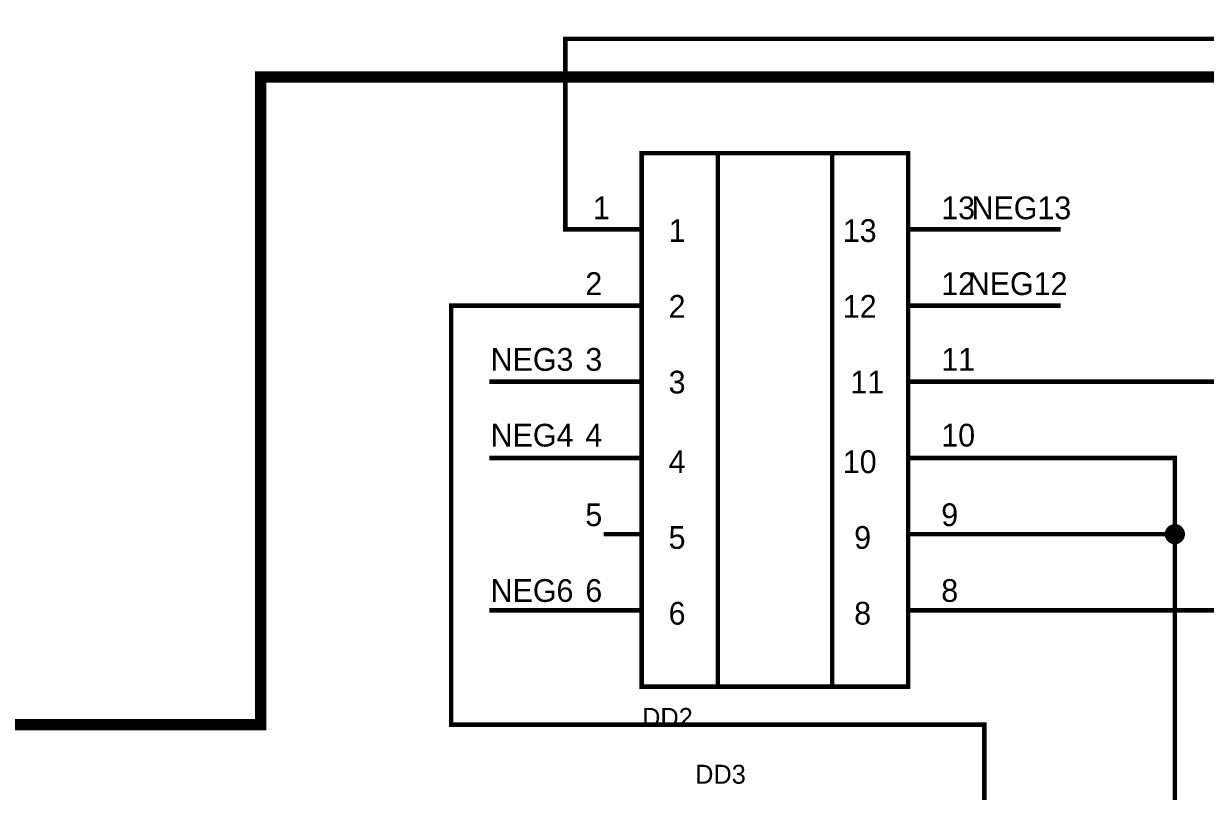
# Model space of a CAD drawing. Header units: millimetres. Extents: x 0 to 841, y 0 to 594.
# Drawn here: x 182 to 259.6, y 233.1 to 283.5 of the extents above; entities that cross this region are included whole.
import ezdxf

# ---------------------------------------------------------------- set-up
doc = ezdxf.new("R2010")
doc.units = ezdxf.units.MM
doc.layers.add('Sheet', color=255, linetype='Continuous')

msp = doc.modelspace()

# ---------------------------------------------------------------- linework, layer by layer
at = {"layer": 'Sheet'}
for points, const_width in [([(352.534, 279.991), (352.534, 324.991), (270.064, 324.991), (270.064, 279.991), (197.579, 279.991), (197.579, 237.491), (162.594, 237.491), (162.594, 202.494), (162.594, 202.494), (162.594, 187.489), (162.594, 187.489)], 0.749), ([(285.049, 282.492), (285.049, 282.492), (217.579, 282.492), (217.579, 269.987), (220.079, 269.987)], 0.3), ([(227.579, 274.989), (227.579, 239.992)], 0.3), ([(235.079, 274.989), (235.079, 239.992)], 0.3), ([(222.579, 269.987), (220.079, 269.987)], 0.3), ([(240.064, 269.987), (242.564, 269.987)], 0.3), ([(242.564, 269.987), (250.064, 269.987)], 0.3), ([(220.079, 264.986), (210.079, 264.986), (210.079, 237.491), (245.064, 237.491), (245.064, 207.496), (240.064, 207.496)], 0.3), ([(222.579, 264.986), (220.079, 264.986)], 0.3), ([(240.064, 264.986), (242.564, 264.986)], 0.3), ([(242.564, 264.986), (250.064, 264.986)], 0.3), ([(220.079, 259.999), (212.579, 259.999)], 0.3), ([(222.579, 259.999), (220.079, 259.999)], 0.3), ([(240.064, 259.999), (242.564, 259.999)], 0.3), ([(242.564, 259.999), (285.049, 259.999)], 0.3), ([(242.564, 254.997), (257.564, 254.997), (257.564, 249.996), (257.564, 192.491), (210.079, 192.491), (210.079, 212.498), (217.579, 212.498)], 0.3), ([(220.079, 254.997), (212.579, 254.997)], 0.3), ([(222.579, 254.997), (220.079, 254.997)], 0.3), ([(240.064, 254.997), (242.564, 254.997)], 0.3), ([(257.052, 249.996), (257.052, 250.027), (257.052, 250.042), (257.052, 250.073), (257.067, 250.104), (257.067, 250.12), (257.083, 250.151), (257.083, 250.167), (257.098, 250.198), (257.098, 250.213), (257.114, 250.244), (257.129, 250.26), (257.145, 250.275), (257.16, 250.306), (257.176, 250.322), (257.191, 250.337), (257.207, 250.353), (257.222, 250.369), (257.238, 250.384), (257.253, 250.4), (257.285, 250.415), (257.3, 250.431), (257.316, 250.446), (257.347, 250.462), (257.362, 250.462), (257.393, 250.477), (257.409, 250.477), (257.44, 250.493), (257.455, 250.493), (257.486, 250.508), (257.517, 250.508), (257.533, 250.508), (257.564, 250.508)], 0.3), ([(257.052, 249.996), (257.052, 250.027), (257.052, 250.042), (257.052, 250.073), (257.067, 250.104), (257.067, 250.12), (257.083, 250.151), (257.083, 250.167), (257.098, 250.198), (257.098, 250.213), (257.114, 250.244), (257.129, 250.26), (257.145, 250.275), (257.16, 250.306), (257.176, 250.322), (257.191, 250.337), (257.207, 250.353), (257.222, 250.369), (257.238, 250.384), (257.253, 250.4), (257.285, 250.415), (257.3, 250.431), (257.316, 250.446), (257.347, 250.462), (257.362, 250.462), (257.393, 250.477), (257.409, 250.477), (257.44, 250.493), (257.455, 250.493), (257.486, 250.508), (257.517, 250.508), (257.533, 250.508), (257.564, 250.508)], 0.3), ([(257.052, 249.996), (257.052, 250.027), (257.052, 250.042), (257.052, 250.073), (257.067, 250.104), (257.067, 250.12), (257.083, 250.151), (257.083, 250.167), (257.098, 250.198), (257.098, 250.213), (257.114, 250.244), (257.129, 250.26), (257.145, 250.275), (257.16, 250.306), (257.176, 250.322), (257.191, 250.337), (257.207, 250.353), (257.222, 250.369), (257.238, 250.384), (257.253, 250.4), (257.285, 250.415), (257.3, 250.431), (257.316, 250.446), (257.347, 250.462), (257.362, 250.462), (257.393, 250.477), (257.409, 250.477), (257.44, 250.493), (257.455, 250.493), (257.486, 250.508), (257.517, 250.508), (257.533, 250.508), (257.564, 250.508)], 0.3), ([(257.052, 249.996), (257.052, 250.027), (257.052, 250.042), (257.052, 250.073), (257.067, 250.104), (257.067, 250.12), (257.083, 250.151), (257.083, 250.167), (257.098, 250.198), (257.098, 250.213), (257.114, 250.244), (257.129, 250.26), (257.145, 250.275), (257.16, 250.306), (257.176, 250.322), (257.191, 250.337), (257.207, 250.353), (257.222, 250.369), (257.238, 250.384), (257.253, 250.4), (257.285, 250.415), (257.3, 250.431), (257.316, 250.446), (257.347, 250.462), (257.362, 250.462), (257.393, 250.477), (257.409, 250.477), (257.44, 250.493), (257.455, 250.493), (257.486, 250.508), (257.517, 250.508), (257.533, 250.508), (257.564, 250.508)], 0.3), ([(257.052, 249.996), (257.052, 250.027), (257.052, 250.042), (257.052, 250.073), (257.067, 250.104), (257.067, 250.12), (257.083, 250.151), (257.083, 250.167), (257.098, 250.198), (257.098, 250.213), (257.114, 250.244), (257.129, 250.26), (257.145, 250.275), (257.16, 250.306), (257.176, 250.322), (257.191, 250.337), (257.207, 250.353), (257.222, 250.369), (257.238, 250.384), (257.253, 250.4), (257.285, 250.415), (257.3, 250.431), (257.316, 250.446), (257.347, 250.462), (257.362, 250.462), (257.393, 250.477), (257.409, 250.477), (257.44, 250.493), (257.455, 250.493), (257.486, 250.508), (257.517, 250.508), (257.533, 250.508), (257.564, 250.508)], 0.3), ([(257.052, 249.996), (257.052, 250.027), (257.052, 250.042), (257.052, 250.073), (257.067, 250.104), (257.067, 250.12), (257.083, 250.151), (257.083, 250.167), (257.098, 250.198), (257.098, 250.213), (257.114, 250.244), (257.129, 250.26), (257.145, 250.275), (257.16, 250.306), (257.176, 250.322), (257.191, 250.337), (257.207, 250.353), (257.222, 250.369), (257.238, 250.384), (257.253, 250.4), (257.285, 250.415), (257.3, 250.431), (257.316, 250.446), (257.347, 250.462), (257.362, 250.462), (257.393, 250.477), (257.409, 250.477), (257.44, 250.493), (257.455, 250.493), (257.486, 250.508), (257.517, 250.508), (257.533, 250.508), (257.564, 250.508)], 0.3), ([(257.052, 249.996), (257.052, 250.027), (257.052, 250.042), (257.052, 250.073), (257.067, 250.104), (257.067, 250.12), (257.083, 250.151), (257.083, 250.167), (257.098, 250.198), (257.098, 250.213), (257.114, 250.244), (257.129, 250.26), (257.145, 250.275), (257.16, 250.306), (257.176, 250.322), (257.191, 250.337), (257.207, 250.353), (257.222, 250.369), (257.238, 250.384), (257.253, 250.4), (257.285, 250.415), (257.3, 250.431), (257.316, 250.446), (257.347, 250.462), (257.362, 250.462), (257.393, 250.477), (257.409, 250.477), (257.44, 250.493), (257.455, 250.493), (257.486, 250.508), (257.517, 250.508), (257.533, 250.508), (257.564, 250.508)], 0.3), ([(257.052, 249.996), (257.052, 250.027), (257.052, 250.042), (257.052, 250.073), (257.067, 250.104), (257.067, 250.12), (257.083, 250.151), (257.083, 250.167), (257.098, 250.198), (257.098, 250.213), (257.114, 250.244), (257.129, 250.26), (257.145, 250.275), (257.16, 250.306), (257.176, 250.322), (257.191, 250.337), (257.207, 250.353), (257.222, 250.369), (257.238, 250.384), (257.253, 250.4), (257.285, 250.415), (257.3, 250.431), (257.316, 250.446), (257.347, 250.462), (257.362, 250.462), (257.393, 250.477), (257.409, 250.477), (257.44, 250.493), (257.455, 250.493), (257.486, 250.508), (257.517, 250.508), (257.533, 250.508), (257.564, 250.508)], 0.3), ([(257.564, 250.508), (257.564, 250.508)], 0.3), ([(257.564, 250.508), (257.595, 250.508), (257.611, 250.508), (257.642, 250.508), (257.673, 250.493), (257.688, 250.493), (257.719, 250.477), (257.735, 250.477), (257.766, 250.462), (257.781, 250.462), (257.812, 250.446), (257.828, 250.431), (257.844, 250.415), (257.875, 250.4), (257.89, 250.384), (257.906, 250.369), (257.921, 250.353), (257.937, 250.337), (257.952, 250.322), (257.968, 250.306), (257.983, 250.275), (257.999, 250.26), (258.014, 250.244), (258.03, 250.213), (258.03, 250.198), (258.045, 250.167), (258.045, 250.151), (258.061, 250.12), (258.061, 250.104), (258.076, 250.073), (258.076, 250.042), (258.076, 250.027), (258.076, 249.996)], 0.3), ([(257.564, 250.508), (257.564, 250.508)], 0.3), ([(257.564, 250.508), (257.595, 250.508), (257.611, 250.508), (257.642, 250.508), (257.673, 250.493), (257.688, 250.493), (257.719, 250.477), (257.735, 250.477), (257.766, 250.462), (257.781, 250.462), (257.812, 250.446), (257.828, 250.431), (257.844, 250.415), (257.875, 250.4), (257.89, 250.384), (257.906, 250.369), (257.921, 250.353), (257.937, 250.337), (257.952, 250.322), (257.968, 250.306), (257.983, 250.275), (257.999, 250.26), (258.014, 250.244), (258.03, 250.213), (258.03, 250.198), (258.045, 250.167), (258.045, 250.151), (258.061, 250.12), (258.061, 250.104), (258.076, 250.073), (258.076, 250.042), (258.076, 250.027), (258.076, 249.996)], 0.3), ([(257.564, 250.508), (257.564, 250.508)], 0.3), ([(257.564, 250.508), (257.595, 250.508), (257.611, 250.508), (257.642, 250.508), (257.673, 250.493), (257.688, 250.493), (257.719, 250.477), (257.735, 250.477), (257.766, 250.462), (257.781, 250.462), (257.812, 250.446), (257.828, 250.431), (257.844, 250.415), (257.875, 250.4), (257.89, 250.384), (257.906, 250.369), (257.921, 250.353), (257.937, 250.337), (257.952, 250.322), (257.968, 250.306), (257.983, 250.275), (257.999, 250.26), (258.014, 250.244), (258.03, 250.213), (258.03, 250.198), (258.045, 250.167), (258.045, 250.151), (258.061, 250.12), (258.061, 250.104), (258.076, 250.073), (258.076, 250.042), (258.076, 250.027), (258.076, 249.996)], 0.3), ([(257.564, 250.508), (257.564, 250.508)], 0.3), ([(257.564, 250.508), (257.595, 250.508), (257.611, 250.508), (257.642, 250.508), (257.673, 250.493), (257.688, 250.493), (257.719, 250.477), (257.735, 250.477), (257.766, 250.462), (257.781, 250.462), (257.812, 250.446), (257.828, 250.431), (257.844, 250.415), (257.875, 250.4), (257.89, 250.384), (257.906, 250.369), (257.921, 250.353), (257.937, 250.337), (257.952, 250.322), (257.968, 250.306), (257.983, 250.275), (257.999, 250.26), (258.014, 250.244), (258.03, 250.213), (258.03, 250.198), (258.045, 250.167), (258.045, 250.151), (258.061, 250.12), (258.061, 250.104), (258.076, 250.073), (258.076, 250.042), (258.076, 250.027), (258.076, 249.996)], 0.3), ([(257.564, 250.508), (257.564, 250.508)], 0.3), ([(257.564, 250.508), (257.595, 250.508), (257.611, 250.508), (257.642, 250.508), (257.673, 250.493), (257.688, 250.493), (257.719, 250.477), (257.735, 250.477), (257.766, 250.462), (257.781, 250.462), (257.812, 250.446), (257.828, 250.431), (257.844, 250.415), (257.875, 250.4), (257.89, 250.384), (257.906, 250.369), (257.921, 250.353), (257.937, 250.337), (257.952, 250.322), (257.968, 250.306), (257.983, 250.275), (257.999, 250.26), (258.014, 250.244), (258.03, 250.213), (258.03, 250.198), (258.045, 250.167), (258.045, 250.151), (258.061, 250.12), (258.061, 250.104), (258.076, 250.073), (258.076, 250.042), (258.076, 250.027), (258.076, 249.996)], 0.3), ([(257.564, 250.508), (257.564, 250.508)], 0.3), ([(257.564, 250.508), (257.595, 250.508), (257.611, 250.508), (257.642, 250.508), (257.673, 250.493), (257.688, 250.493), (257.719, 250.477), (257.735, 250.477), (257.766, 250.462), (257.781, 250.462), (257.812, 250.446), (257.828, 250.431), (257.844, 250.415), (257.875, 250.4), (257.89, 250.384), (257.906, 250.369), (257.921, 250.353), (257.937, 250.337), (257.952, 250.322), (257.968, 250.306), (257.983, 250.275), (257.999, 250.26), (258.014, 250.244), (258.03, 250.213), (258.03, 250.198), (258.045, 250.167), (258.045, 250.151), (258.061, 250.12), (258.061, 250.104), (258.076, 250.073), (258.076, 250.042), (258.076, 250.027), (258.076, 249.996)], 0.3), ([(257.564, 250.508), (257.564, 250.508)], 0.3), ([(257.564, 250.508), (257.595, 250.508), (257.611, 250.508), (257.642, 250.508), (257.673, 250.493), (257.688, 250.493), (257.719, 250.477), (257.735, 250.477), (257.766, 250.462), (257.781, 250.462), (257.812, 250.446), (257.828, 250.431), (257.844, 250.415), (257.875, 250.4), (257.89, 250.384), (257.906, 250.369), (257.921, 250.353), (257.937, 250.337), (257.952, 250.322), (257.968, 250.306), (257.983, 250.275), (257.999, 250.26), (258.014, 250.244), (258.03, 250.213), (258.03, 250.198), (258.045, 250.167), (258.045, 250.151), (258.061, 250.12), (258.061, 250.104), (258.076, 250.073), (258.076, 250.042), (258.076, 250.027), (258.076, 249.996)], 0.3), ([(257.564, 250.508), (257.564, 250.508)], 0.3), ([(257.564, 250.508), (257.595, 250.508), (257.611, 250.508), (257.642, 250.508), (257.673, 250.493), (257.688, 250.493), (257.719, 250.477), (257.735, 250.477), (257.766, 250.462), (257.781, 250.462), (257.812, 250.446), (257.828, 250.431), (257.844, 250.415), (257.875, 250.4), (257.89, 250.384), (257.906, 250.369), (257.921, 250.353), (257.937, 250.337), (257.952, 250.322), (257.968, 250.306), (257.983, 250.275), (257.999, 250.26), (258.014, 250.244), (258.03, 250.213), (258.03, 250.198), (258.045, 250.167), (258.045, 250.151), (258.061, 250.12), (258.061, 250.104), (258.076, 250.073), (258.076, 250.042), (258.076, 250.027), (258.076, 249.996)], 0.3), ([(222.579, 249.996), (220.079, 249.996)], 0.3), ([(240.064, 249.996), (242.564, 249.996)], 0.3), ([(242.564, 249.996), (257.564, 249.996)], 0.3), ([(257.564, 249.483), (257.533, 249.483), (257.517, 249.483), (257.486, 249.483), (257.455, 249.499), (257.44, 249.499), (257.409, 249.514), (257.393, 249.514), (257.362, 249.53), (257.347, 249.53), (257.316, 249.545), (257.3, 249.561), (257.285, 249.576), (257.253, 249.592), (257.238, 249.607), (257.222, 249.623), (257.207, 249.638), (257.191, 249.654), (257.176, 249.67), (257.16, 249.685), (257.145, 249.716), (257.129, 249.732), (257.114, 249.747), (257.098, 249.778), (257.098, 249.794), (257.083, 249.825), (257.083, 249.84), (257.067, 249.871), (257.067, 249.887), (257.052, 249.918), (257.052, 249.949), (257.052, 249.965), (257.052, 249.996)], 0.3), ([(257.052, 249.996), (257.052, 249.996)], 0.3), ([(257.564, 249.483), (257.533, 249.483), (257.517, 249.483), (257.486, 249.483), (257.455, 249.499), (257.44, 249.499), (257.409, 249.514), (257.393, 249.514), (257.362, 249.53), (257.347, 249.53), (257.316, 249.545), (257.3, 249.561), (257.285, 249.576), (257.253, 249.592), (257.238, 249.607), (257.222, 249.623), (257.207, 249.638), (257.191, 249.654), (257.176, 249.67), (257.16, 249.685), (257.145, 249.716), (257.129, 249.732), (257.114, 249.747), (257.098, 249.778), (257.098, 249.794), (257.083, 249.825), (257.083, 249.84), (257.067, 249.871), (257.067, 249.887), (257.052, 249.918), (257.052, 249.949), (257.052, 249.965), (257.052, 249.996)], 0.3), ([(257.052, 249.996), (257.052, 249.996)], 0.3), ([(257.564, 249.483), (257.533, 249.483), (257.517, 249.483), (257.486, 249.483), (257.455, 249.499), (257.44, 249.499), (257.409, 249.514), (257.393, 249.514), (257.362, 249.53), (257.347, 249.53), (257.316, 249.545), (257.3, 249.561), (257.285, 249.576), (257.253, 249.592), (257.238, 249.607), (257.222, 249.623), (257.207, 249.638), (257.191, 249.654), (257.176, 249.67), (257.16, 249.685), (257.145, 249.716), (257.129, 249.732), (257.114, 249.747), (257.098, 249.778), (257.098, 249.794), (257.083, 249.825), (257.083, 249.84), (257.067, 249.871), (257.067, 249.887), (257.052, 249.918), (257.052, 249.949), (257.052, 249.965), (257.052, 249.996)], 0.3), ([(257.052, 249.996), (257.052, 249.996)], 0.3), ([(257.564, 249.483), (257.533, 249.483), (257.517, 249.483), (257.486, 249.483), (257.455, 249.499), (257.44, 249.499), (257.409, 249.514), (257.393, 249.514), (257.362, 249.53), (257.347, 249.53), (257.316, 249.545), (257.3, 249.561), (257.285, 249.576), (257.253, 249.592), (257.238, 249.607), (257.222, 249.623), (257.207, 249.638), (257.191, 249.654), (257.176, 249.67), (257.16, 249.685), (257.145, 249.716), (257.129, 249.732), (257.114, 249.747), (257.098, 249.778), (257.098, 249.794), (257.083, 249.825), (257.083, 249.84), (257.067, 249.871), (257.067, 249.887), (257.052, 249.918), (257.052, 249.949), (257.052, 249.965), (257.052, 249.996)], 0.3), ([(257.052, 249.996), (257.052, 249.996)], 0.3), ([(257.564, 249.483), (257.533, 249.483), (257.517, 249.483), (257.486, 249.483), (257.455, 249.499), (257.44, 249.499), (257.409, 249.514), (257.393, 249.514), (257.362, 249.53), (257.347, 249.53), (257.316, 249.545), (257.3, 249.561), (257.285, 249.576), (257.253, 249.592), (257.238, 249.607), (257.222, 249.623), (257.207, 249.638), (257.191, 249.654), (257.176, 249.67), (257.16, 249.685), (257.145, 249.716), (257.129, 249.732), (257.114, 249.747), (257.098, 249.778), (257.098, 249.794), (257.083, 249.825), (257.083, 249.84), (257.067, 249.871), (257.067, 249.887), (257.052, 249.918), (257.052, 249.949), (257.052, 249.965), (257.052, 249.996)], 0.3), ([(257.052, 249.996), (257.052, 249.996)], 0.3), ([(257.564, 249.483), (257.533, 249.483), (257.517, 249.483), (257.486, 249.483), (257.455, 249.499), (257.44, 249.499), (257.409, 249.514), (257.393, 249.514), (257.362, 249.53), (257.347, 249.53), (257.316, 249.545), (257.3, 249.561), (257.285, 249.576), (257.253, 249.592), (257.238, 249.607), (257.222, 249.623), (257.207, 249.638), (257.191, 249.654), (257.176, 249.67), (257.16, 249.685), (257.145, 249.716), (257.129, 249.732), (257.114, 249.747), (257.098, 249.778), (257.098, 249.794), (257.083, 249.825), (257.083, 249.84), (257.067, 249.871), (257.067, 249.887), (257.052, 249.918), (257.052, 249.949), (257.052, 249.965), (257.052, 249.996)], 0.3), ([(257.052, 249.996), (257.052, 249.996)], 0.3), ([(257.564, 249.483), (257.533, 249.483), (257.517, 249.483), (257.486, 249.483), (257.455, 249.499), (257.44, 249.499), (257.409, 249.514), (257.393, 249.514), (257.362, 249.53), (257.347, 249.53), (257.316, 249.545), (257.3, 249.561), (257.285, 249.576), (257.253, 249.592), (257.238, 249.607), (257.222, 249.623), (257.207, 249.638), (257.191, 249.654), (257.176, 249.67), (257.16, 249.685), (257.145, 249.716), (257.129, 249.732), (257.114, 249.747), (257.098, 249.778), (257.098, 249.794), (257.083, 249.825), (257.083, 249.84), (257.067, 249.871), (257.067, 249.887), (257.052, 249.918), (257.052, 249.949), (257.052, 249.965), (257.052, 249.996)], 0.3), ([(257.052, 249.996), (257.052, 249.996)], 0.3), ([(257.564, 249.483), (257.533, 249.483), (257.517, 249.483), (257.486, 249.483), (257.455, 249.499), (257.44, 249.499), (257.409, 249.514), (257.393, 249.514), (257.362, 249.53), (257.347, 249.53), (257.316, 249.545), (257.3, 249.561), (257.285, 249.576), (257.253, 249.592), (257.238, 249.607), (257.222, 249.623), (257.207, 249.638), (257.191, 249.654), (257.176, 249.67), (257.16, 249.685), (257.145, 249.716), (257.129, 249.732), (257.114, 249.747), (257.098, 249.778), (257.098, 249.794), (257.083, 249.825), (257.083, 249.84), (257.067, 249.871), (257.067, 249.887), (257.052, 249.918), (257.052, 249.949), (257.052, 249.965), (257.052, 249.996)], 0.3), ([(257.052, 249.996), (257.052, 249.996)], 0.3), ([(258.076, 249.996), (258.076, 249.965), (258.076, 249.949), (258.076, 249.918), (258.061, 249.887), (258.061, 249.871), (258.045, 249.84), (258.045, 249.825), (258.03, 249.794), (258.03, 249.778), (258.014, 249.747), (257.999, 249.732), (257.983, 249.716), (257.968, 249.685), (257.952, 249.67), (257.937, 249.654), (257.921, 249.638), (257.906, 249.623), (257.89, 249.607), (257.875, 249.592), (257.844, 249.576), (257.828, 249.561), (257.812, 249.545), (257.781, 249.53), (257.766, 249.53), (257.735, 249.514), (257.719, 249.514), (257.688, 249.499), (257.673, 249.499), (257.642, 249.483), (257.611, 249.483), (257.595, 249.483), (257.564, 249.483)], 0.3), ([(258.076, 249.996), (258.076, 249.965), (258.076, 249.949), (258.076, 249.918), (258.061, 249.887), (258.061, 249.871), (258.045, 249.84), (258.045, 249.825), (258.03, 249.794), (258.03, 249.778), (258.014, 249.747), (257.999, 249.732), (257.983, 249.716), (257.968, 249.685), (257.952, 249.67), (257.937, 249.654), (257.921, 249.638), (257.906, 249.623), (257.89, 249.607), (257.875, 249.592), (257.844, 249.576), (257.828, 249.561), (257.812, 249.545), (257.781, 249.53), (257.766, 249.53), (257.735, 249.514), (257.719, 249.514), (257.688, 249.499), (257.673, 249.499), (257.642, 249.483), (257.611, 249.483), (257.595, 249.483), (257.564, 249.483)], 0.3), ([(258.076, 249.996), (258.076, 249.965), (258.076, 249.949), (258.076, 249.918), (258.061, 249.887), (258.061, 249.871), (258.045, 249.84), (258.045, 249.825), (258.03, 249.794), (258.03, 249.778), (258.014, 249.747), (257.999, 249.732), (257.983, 249.716), (257.968, 249.685), (257.952, 249.67), (257.937, 249.654), (257.921, 249.638), (257.906, 249.623), (257.89, 249.607), (257.875, 249.592), (257.844, 249.576), (257.828, 249.561), (257.812, 249.545), (257.781, 249.53), (257.766, 249.53), (257.735, 249.514), (257.719, 249.514), (257.688, 249.499), (257.673, 249.499), (257.642, 249.483), (257.611, 249.483), (257.595, 249.483), (257.564, 249.483)], 0.3), ([(258.076, 249.996), (258.076, 249.965), (258.076, 249.949), (258.076, 249.918), (258.061, 249.887), (258.061, 249.871), (258.045, 249.84), (258.045, 249.825), (258.03, 249.794), (258.03, 249.778), (258.014, 249.747), (257.999, 249.732), (257.983, 249.716), (257.968, 249.685), (257.952, 249.67), (257.937, 249.654), (257.921, 249.638), (257.906, 249.623), (257.89, 249.607), (257.875, 249.592), (257.844, 249.576), (257.828, 249.561), (257.812, 249.545), (257.781, 249.53), (257.766, 249.53), (257.735, 249.514), (257.719, 249.514), (257.688, 249.499), (257.673, 249.499), (257.642, 249.483), (257.611, 249.483), (257.595, 249.483), (257.564, 249.483)], 0.3), ([(258.076, 249.996), (258.076, 249.965), (258.076, 249.949), (258.076, 249.918), (258.061, 249.887), (258.061, 249.871), (258.045, 249.84), (258.045, 249.825), (258.03, 249.794), (258.03, 249.778), (258.014, 249.747), (257.999, 249.732), (257.983, 249.716), (257.968, 249.685), (257.952, 249.67), (257.937, 249.654), (257.921, 249.638), (257.906, 249.623), (257.89, 249.607), (257.875, 249.592), (257.844, 249.576), (257.828, 249.561), (257.812, 249.545), (257.781, 249.53), (257.766, 249.53), (257.735, 249.514), (257.719, 249.514), (257.688, 249.499), (257.673, 249.499), (257.642, 249.483), (257.611, 249.483), (257.595, 249.483), (257.564, 249.483)], 0.3), ([(258.076, 249.996), (258.076, 249.965), (258.076, 249.949), (258.076, 249.918), (258.061, 249.887), (258.061, 249.871), (258.045, 249.84), (258.045, 249.825), (258.03, 249.794), (258.03, 249.778), (258.014, 249.747), (257.999, 249.732), (257.983, 249.716), (257.968, 249.685), (257.952, 249.67), (257.937, 249.654), (257.921, 249.638), (257.906, 249.623), (257.89, 249.607), (257.875, 249.592), (257.844, 249.576), (257.828, 249.561), (257.812, 249.545), (257.781, 249.53), (257.766, 249.53), (257.735, 249.514), (257.719, 249.514), (257.688, 249.499), (257.673, 249.499), (257.642, 249.483), (257.611, 249.483), (257.595, 249.483), (257.564, 249.483)], 0.3), ([(258.076, 249.996), (258.076, 249.965), (258.076, 249.949), (258.076, 249.918), (258.061, 249.887), (258.061, 249.871), (258.045, 249.84), (258.045, 249.825), (258.03, 249.794), (258.03, 249.778), (258.014, 249.747), (257.999, 249.732), (257.983, 249.716), (257.968, 249.685), (257.952, 249.67), (257.937, 249.654), (257.921, 249.638), (257.906, 249.623), (257.89, 249.607), (257.875, 249.592), (257.844, 249.576), (257.828, 249.561), (257.812, 249.545), (257.781, 249.53), (257.766, 249.53), (257.735, 249.514), (257.719, 249.514), (257.688, 249.499), (257.673, 249.499), (257.642, 249.483), (257.611, 249.483), (257.595, 249.483), (257.564, 249.483)], 0.3), ([(258.076, 249.996), (258.076, 249.965), (258.076, 249.949), (258.076, 249.918), (258.061, 249.887), (258.061, 249.871), (258.045, 249.84), (258.045, 249.825), (258.03, 249.794), (258.03, 249.778), (258.014, 249.747), (257.999, 249.732), (257.983, 249.716), (257.968, 249.685), (257.952, 249.67), (257.937, 249.654), (257.921, 249.638), (257.906, 249.623), (257.89, 249.607), (257.875, 249.592), (257.844, 249.576), (257.828, 249.561), (257.812, 249.545), (257.781, 249.53), (257.766, 249.53), (257.735, 249.514), (257.719, 249.514), (257.688, 249.499), (257.673, 249.499), (257.642, 249.483), (257.611, 249.483), (257.595, 249.483), (257.564, 249.483)], 0.3), ([(258.076, 249.996), (258.076, 249.996), (258.076, 249.996), (258.076, 249.996), (258.076, 249.996), (258.076, 249.996), (258.076, 249.996), (258.076, 249.996), (258.076, 249.996), (258.076, 249.996), (258.076, 249.996), (258.076, 249.996), (258.076, 249.996), (258.076, 249.996), (258.076, 249.996), (258.076, 249.996), (258.076, 249.996), (258.076, 249.996), (258.076, 249.996), (258.076, 249.996), (258.076, 249.996), (258.076, 249.996), (258.076, 249.996), (258.076, 249.996), (258.076, 249.996), (258.076, 249.996), (258.076, 249.996), (258.076, 249.996), (258.076, 249.996), (258.076, 249.996), (258.076, 249.996), (258.076, 249.996), (258.076, 249.996)], 0.3), ([(258.076, 249.996), (258.076, 249.996)], 0.3), ([(258.076, 249.996), (258.076, 249.996), (258.076, 249.996), (258.076, 249.996), (258.076, 249.996), (258.076, 249.996), (258.076, 249.996), (258.076, 249.996), (258.076, 249.996), (258.076, 249.996), (258.076, 249.996), (258.076, 249.996), (258.076, 249.996), (258.076, 249.996), (258.076, 249.996), (258.076, 249.996), (258.076, 249.996), (258.076, 249.996), (258.076, 249.996), (258.076, 249.996), (258.076, 249.996), (258.076, 249.996), (258.076, 249.996), (258.076, 249.996), (258.076, 249.996), (258.076, 249.996), (258.076, 249.996), (258.076, 249.996), (258.076, 249.996), (258.076, 249.996), (258.076, 249.996), (258.076, 249.996), (258.076, 249.996)], 0.3), ([(258.076, 249.996), (258.076, 249.996)], 0.3), ([(258.076, 249.996), (258.076, 249.996), (258.076, 249.996), (258.076, 249.996), (258.076, 249.996), (258.076, 249.996), (258.076, 249.996), (258.076, 249.996), (258.076, 249.996), (258.076, 249.996), (258.076, 249.996), (258.076, 249.996), (258.076, 249.996), (258.076, 249.996), (258.076, 249.996), (258.076, 249.996), (258.076, 249.996), (258.076, 249.996), (258.076, 249.996), (258.076, 249.996), (258.076, 249.996), (258.076, 249.996), (258.076, 249.996), (258.076, 249.996), (258.076, 249.996), (258.076, 249.996), (258.076, 249.996), (258.076, 249.996), (258.076, 249.996), (258.076, 249.996), (258.076, 249.996), (258.076, 249.996), (258.076, 249.996)], 0.3), ([(258.076, 249.996), (258.076, 249.996)], 0.3), ([(258.076, 249.996), (258.076, 249.996), (258.076, 249.996), (258.076, 249.996), (258.076, 249.996), (258.076, 249.996), (258.076, 249.996), (258.076, 249.996), (258.076, 249.996), (258.076, 249.996), (258.076, 249.996), (258.076, 249.996), (258.076, 249.996), (258.076, 249.996), (258.076, 249.996), (258.076, 249.996), (258.076, 249.996), (258.076, 249.996), (258.076, 249.996), (258.076, 249.996), (258.076, 249.996), (258.076, 249.996), (258.076, 249.996), (258.076, 249.996), (258.076, 249.996), (258.076, 249.996), (258.076, 249.996), (258.076, 249.996), (258.076, 249.996), (258.076, 249.996), (258.076, 249.996), (258.076, 249.996), (258.076, 249.996)], 0.3), ([(258.076, 249.996), (258.076, 249.996)], 0.3), ([(258.076, 249.996), (258.076, 249.996), (258.076, 249.996), (258.076, 249.996), (258.076, 249.996), (258.076, 249.996), (258.076, 249.996), (258.076, 249.996), (258.076, 249.996), (258.076, 249.996), (258.076, 249.996), (258.076, 249.996), (258.076, 249.996), (258.076, 249.996), (258.076, 249.996), (258.076, 249.996), (258.076, 249.996), (258.076, 249.996), (258.076, 249.996), (258.076, 249.996), (258.076, 249.996), (258.076, 249.996), (258.076, 249.996), (258.076, 249.996), (258.076, 249.996), (258.076, 249.996), (258.076, 249.996), (258.076, 249.996), (258.076, 249.996), (258.076, 249.996), (258.076, 249.996), (258.076, 249.996), (258.076, 249.996)], 0.3), ([(258.076, 249.996), (258.076, 249.996)], 0.3), ([(258.076, 249.996), (258.076, 249.996), (258.076, 249.996), (258.076, 249.996), (258.076, 249.996), (258.076, 249.996), (258.076, 249.996), (258.076, 249.996), (258.076, 249.996), (258.076, 249.996), (258.076, 249.996), (258.076, 249.996), (258.076, 249.996), (258.076, 249.996), (258.076, 249.996), (258.076, 249.996), (258.076, 249.996), (258.076, 249.996), (258.076, 249.996), (258.076, 249.996), (258.076, 249.996), (258.076, 249.996), (258.076, 249.996), (258.076, 249.996), (258.076, 249.996), (258.076, 249.996), (258.076, 249.996), (258.076, 249.996), (258.076, 249.996), (258.076, 249.996), (258.076, 249.996), (258.076, 249.996), (258.076, 249.996)], 0.3), ([(258.076, 249.996), (258.076, 249.996)], 0.3), ([(258.076, 249.996), (258.076, 249.996), (258.076, 249.996), (258.076, 249.996), (258.076, 249.996), (258.076, 249.996), (258.076, 249.996), (258.076, 249.996), (258.076, 249.996), (258.076, 249.996), (258.076, 249.996), (258.076, 249.996), (258.076, 249.996), (258.076, 249.996), (258.076, 249.996), (258.076, 249.996), (258.076, 249.996), (258.076, 249.996), (258.076, 249.996), (258.076, 249.996), (258.076, 249.996), (258.076, 249.996), (258.076, 249.996), (258.076, 249.996), (258.076, 249.996), (258.076, 249.996), (258.076, 249.996), (258.076, 249.996), (258.076, 249.996), (258.076, 249.996), (258.076, 249.996), (258.076, 249.996), (258.076, 249.996)], 0.3), ([(258.076, 249.996), (258.076, 249.996)], 0.3), ([(258.076, 249.996), (258.076, 249.996), (258.076, 249.996), (258.076, 249.996), (258.076, 249.996), (258.076, 249.996), (258.076, 249.996), (258.076, 249.996), (258.076, 249.996), (258.076, 249.996), (258.076, 249.996), (258.076, 249.996), (258.076, 249.996), (258.076, 249.996), (258.076, 249.996), (258.076, 249.996), (258.076, 249.996), (258.076, 249.996), (258.076, 249.996), (258.076, 249.996), (258.076, 249.996), (258.076, 249.996), (258.076, 249.996), (258.076, 249.996), (258.076, 249.996), (258.076, 249.996), (258.076, 249.996), (258.076, 249.996), (258.076, 249.996), (258.076, 249.996), (258.076, 249.996), (258.076, 249.996), (258.076, 249.996)], 0.3), ([(258.076, 249.996), (258.076, 249.996)], 0.3), ([(220.079, 244.994), (212.579, 244.994)], 0.3), ([(222.579, 244.994), (220.079, 244.994)], 0.3), ([(240.064, 244.994), (242.564, 244.994)], 0.3), ([(242.564, 244.994), (285.049, 244.994)], 0.3)]:
    msp.add_lwpolyline(points, dxfattribs=dict(at, const_width=const_width))
at = {"layer": 'Sheet', "const_width": 0.3}
msp.add_lwpolyline([(222.579, 274.989), (240.064, 274.989), (240.064, 239.992), (222.579, 239.992), (222.579, 274.989)], close=True, dxfattribs=at)
at = {"layer": 'Sheet', "const_width": 0.508}
msp.add_lwpolyline([(257.246, 250, 1), (257.754, 250, 1)], format="xyb", close=True, dxfattribs=at)

# ---------------------------------------------------------------- texts
at = {"layer": 'Sheet'}
for s, height, p in [('1', 1.491, (219.381, 270.655)), ('13', 1.4912, (242.238, 270.655)), ('NEG13', 1.4912, (244.225, 270.655)), ('1', 1.491, (224.349, 269.164)), ('13', 1.4912, (235.778, 269.164)), ('2', 1.491, (218.884, 265.685)), ('12', 1.4912, (242.238, 265.685)), ('NEG12', 1.4912, (243.977, 265.685)), ('2', 1.491, (224.349, 264.193)), ('12', 1.4912, (235.778, 264.193)), ('NEG3', 1.4912, (212.672, 260.714)), ('3', 1.491, (218.884, 260.714)), ('11', 1.4912, (242.238, 260.714)), ('3', 1.491, (224.349, 259.223)), ('11', 1.4912, (236.275, 259.223)), ('NEG4', 1.4912, (212.672, 255.743)), ('4', 1.491, (218.884, 255.743)), ('10', 1.4912, (242.238, 255.743)), ('4', 1.491, (224.349, 254.003)), ('10', 1.4912, (235.778, 254.003)), ('5', 1.491, (218.884, 250.524)), ('9', 1.491, (242.238, 250.524)), ('5', 1.491, (224.349, 249.033)), ('9', 1.491, (236.523, 249.033)), ('NEG6', 1.4912, (212.672, 245.553)), ('6', 1.491, (218.884, 245.553)), ('8', 1.491, (242.238, 245.553)), ('6', 1.491, (224.349, 244.062)), ('8', 1.491, (236.523, 244.062)), ('DD2', 1.2427, (222.61, 237.351)), ('DD3', 1.2427, (226.089, 233.623))]:
    msp.add_text(s, height=height, dxfattribs=at).set_placement(p)

doc.saveas('drawing.dxf')
